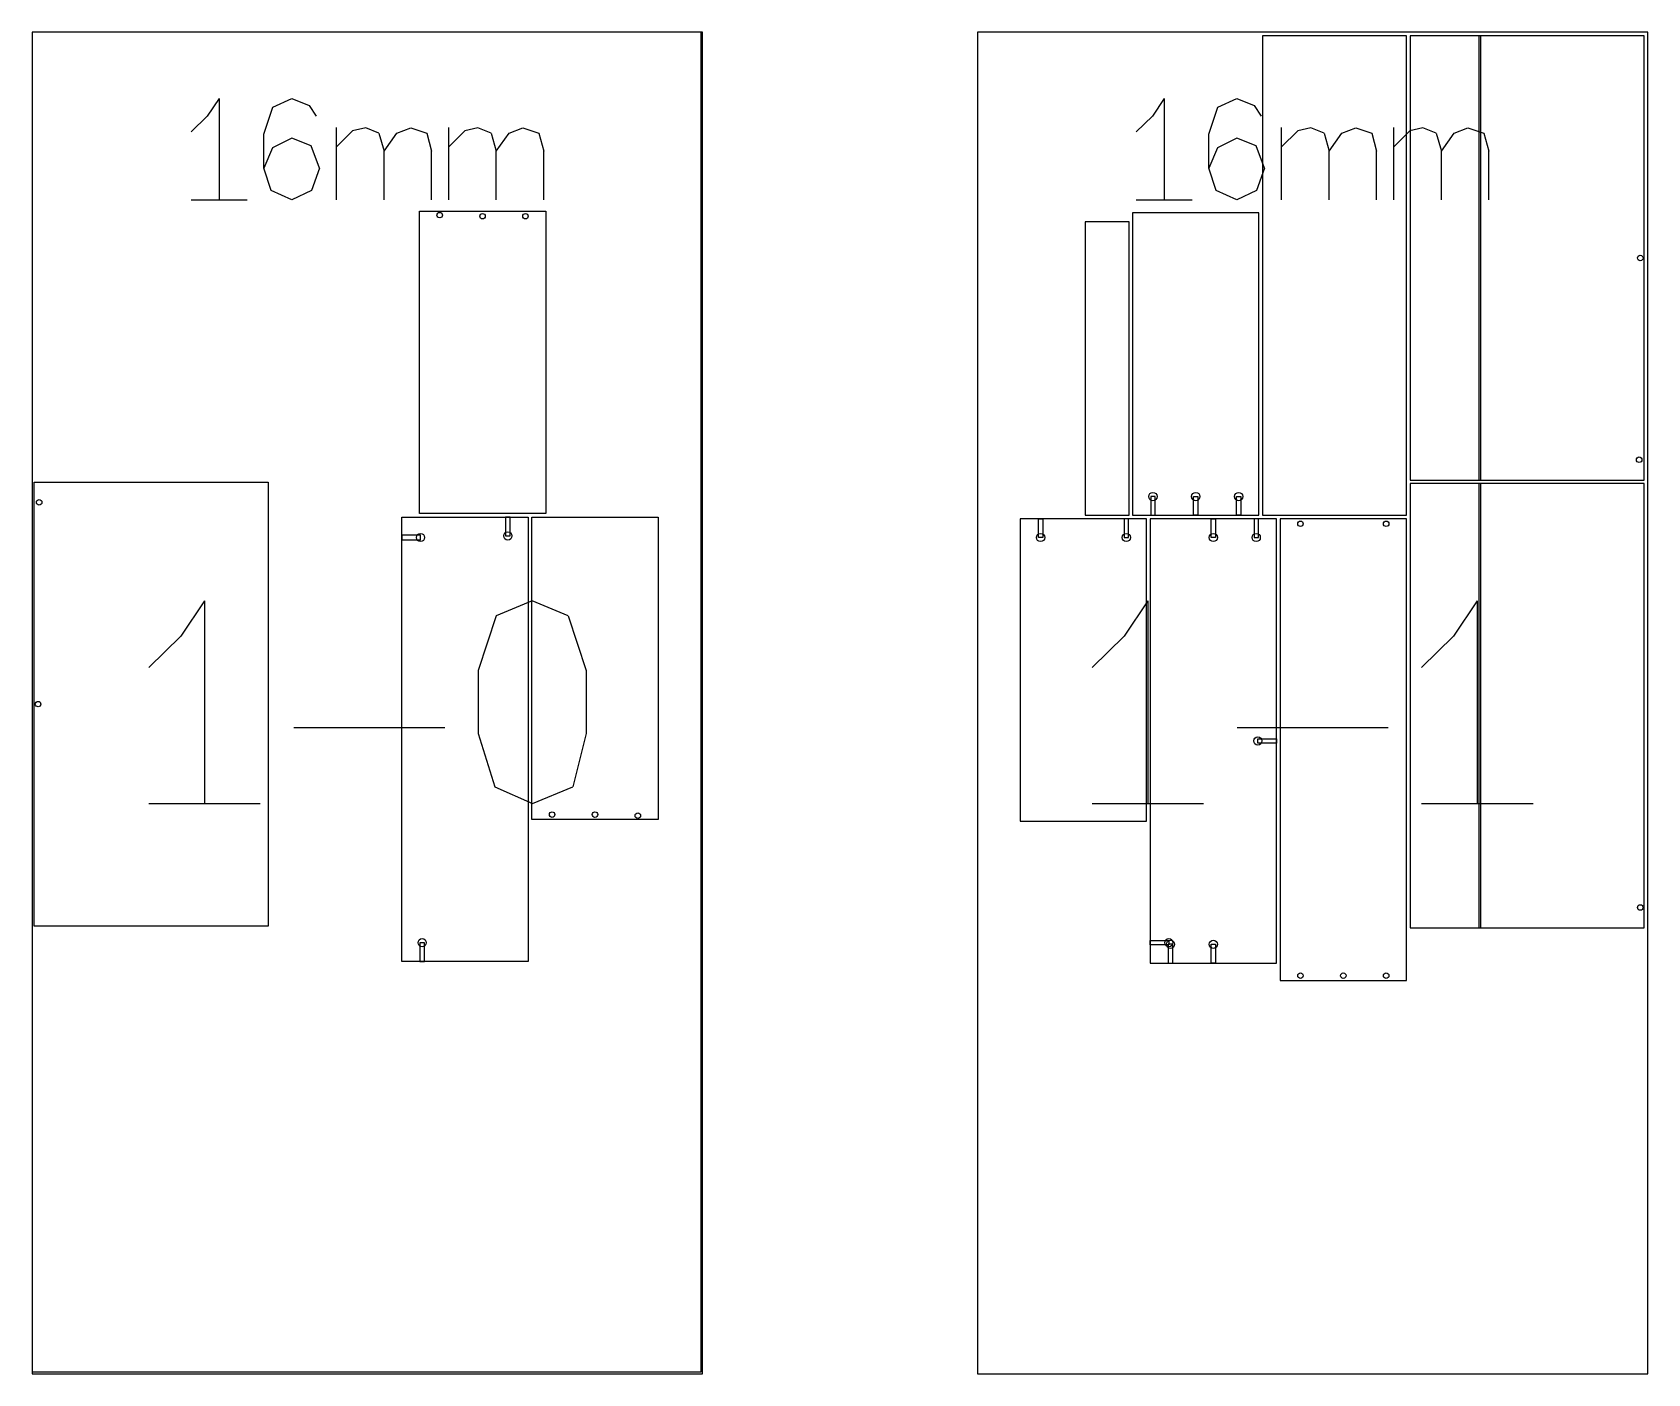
# Model space of a CAD drawing. Extents: x 0 to 2940, y 0 to 2440.
import ezdxf

# ---------------------------------------------------------------- set-up
doc = ezdxf.new("R2010")
doc.units = 0
doc.header["$MEASUREMENT"] = 0
for name, color, linetype in [('_ABF_CUTTING_LINES', 54, 'Continuous'), ('_ABF_MARK_SQUARE', 170, 'Continuous'), ('_ABF_PART_BORDER', 213, 'Continuous'), ('_ABF_SHEET_BORDER', 30, 'Continuous'), ('_ABF_SHEET_ID', 100, 'Continuous'), ('_ABF_SHEET_MATERIAL', 1, 'Continuous'), ('ABF_D10', 190, 'Continuous'), ('ABF_D15', 190, 'Continuous'), ('ABF_DSIDE_8', 190, 'Continuous'), ('ABF_GROOVE', 1, 'Continuous'), ('ABF_GROOVE9', 6, 'Continuous')]:
    doc.layers.add(name, color=color, linetype=linetype)

msp = doc.modelspace()

# ---------------------------------------------------------------- linework, layer by layer
at = {"layer": '_ABF_CUTTING_LINES'}
for points in [[(2239, 2433.5), (2239, 1561.5), (2501, 1561.5), (2501, 2433.5), (2239, 2433.5)], [(2933.5, 1625.5), (2933.5, 2433.5), (2507.5, 2433.5), (2507.5, 1625.5), (2933.5, 1625.5)], [(1996, 2095.5), (1916, 2095.5), (1916, 1561.5), (1996, 1561.5), (1996, 2095.5)], [(2002.5, 1561.5), (2232.5, 1561.5), (2232.5, 2111.5), (2002.5, 2111.5), (2002.5, 1561.5)], [(2933.5, 811), (2933.5, 1619), (2507.5, 1619), (2507.5, 811), (2933.5, 811)], [(2028, 1555), (1798, 1555), (1798, 1005), (2028, 1005), (2028, 1555)], [(2264.5, 1555), (2034.5, 1555), (2034.5, 747), (2264.5, 747), (2264.5, 1555)], [(2501, 1555), (2271, 1555), (2271, 715), (2501, 715), (2501, 1555)]]:
    msp.add_lwpolyline(points, close=True, dxfattribs=at)
at = {"layer": '_ABF_MARK_SQUARE'}
msp.add_lwpolyline([(1217, 2440), (1217, 3), (0, 3)], dxfattribs=at)
at = {"layer": '_ABF_PART_BORDER'}
for points in [[(934.5, 1564.5), (704.5, 1564.5), (704.5, 2114.5), (934.5, 2114.5), (934.5, 1564.5)], [(3.5, 814), (3.5, 1622), (429.5, 1622), (429.5, 814), (3.5, 814)], [(672.5, 1558), (902.5, 1558), (902.5, 750), (672.5, 750), (672.5, 1558)], [(909, 1558), (1139, 1558), (1139, 1008), (909, 1008), (909, 1558)]]:
    msp.add_lwpolyline(points, close=True, dxfattribs=at)
at = {"layer": '_ABF_SHEET_BORDER'}
for points in [[(0, 0), (1220, 0), (1220, 2440), (0, 2440), (0, 0)], [(1720, 0), (2940, 0), (2940, 2440), (1720, 2440), (1720, 0)]]:
    msp.add_lwpolyline(points, close=True, dxfattribs=at)
at = {"layer": '_ABF_SHEET_ID'}
for points in [[(313.3, 1406), (270.4, 1341.4)], [(313.3, 1406), (313.3, 1037.1)], [(910, 1406), (844.3, 1378.3)], [(975.4, 1378.3), (910, 1406)], [(2030, 1406), (1987.1, 1341.4)], [(2030, 1406), (2030, 1037.1)], [(2629.7, 1406), (2586.8, 1341.4)], [(2629.7, 1406), (2629.7, 1037.1)], [(844.3, 1378.3), (811.7, 1279.4)], [(975.4, 1378.3), (1008, 1279.4)], [(270.4, 1341.4), (212, 1284.7)], [(1987.1, 1341.4), (1928.7, 1284.7)], [(2586.8, 1341.4), (2528.4, 1284.7)], [(811.7, 1279.4), (811.7, 1164.4)], [(1008, 1279.4), (1008, 1164.4)], [(475.9, 1175.4), (750.7, 1175.4)], [(811.7, 1164.4), (841.5, 1067.3)], [(1008, 1164.4), (983.6, 1067.5)], [(2192.6, 1175.4), (2467.4, 1175.4)], [(841.5, 1067.3), (910.6, 1037.1)], [(910.6, 1037.1), (983.6, 1067.5)], [(212, 1037.1), (313.3, 1037.1)], [(313.3, 1037.1), (414.9, 1037.1)], [(1928.7, 1037.1), (2030, 1037.1)], [(2030, 1037.1), (2131.6, 1037.1)], [(2528.4, 1037.1), (2629.7, 1037.1)], [(2629.7, 1037.1), (2731.3, 1037.1)]]:
    msp.add_lwpolyline(points, dxfattribs=at)
at = {"layer": '_ABF_SHEET_MATERIAL'}
for points in [[(340, 2319.6), (318.5, 2287.2)], [(340, 2319.6), (340, 2135.1)], [(421.2, 2254.8), (437.7, 2303.7)], [(437.7, 2303.7), (472.4, 2319.5)], [(472.4, 2319.5), (503.9, 2307.1)], [(503.9, 2307.1), (516.6, 2287.3)], [(2060, 2319.6), (2038.5, 2287.2)], [(2060, 2319.6), (2060, 2135.1)], [(2141.2, 2254.8), (2157.7, 2303.7)], [(2157.7, 2303.7), (2192.4, 2319.5)], [(2192.4, 2319.5), (2223.9, 2307.1)], [(2223.9, 2307.1), (2236.6, 2287.3)], [(318.5, 2287.2), (289.3, 2258.9)], [(553.2, 2266.6), (553.2, 2230.9)], [(606.9, 2266.2), (583, 2260.7)], [(630.9, 2256.5), (606.9, 2266.2)], [(663.6, 2256.8), (688.8, 2266.2)], [(688.8, 2266.2), (718, 2256.5)], [(757.2, 2266.6), (757.2, 2230.9)], [(810.9, 2266.2), (787, 2260.7)], [(834.9, 2256.5), (810.9, 2266.2)], [(867.6, 2256.8), (892.8, 2266.2)], [(892.8, 2266.2), (921.9, 2256.5)], [(2038.5, 2287.2), (2009.3, 2258.9)], [(2273.2, 2266.6), (2273.2, 2230.9)], [(2326.9, 2266.2), (2303, 2260.7)], [(2350.9, 2256.5), (2326.9, 2266.2)], [(2383.6, 2256.8), (2408.8, 2266.2)], [(2408.8, 2266.2), (2438, 2256.5)], [(2477.2, 2266.6), (2477.2, 2230.9)], [(2530.9, 2266.2), (2507, 2260.7)], [(2554.9, 2256.5), (2530.9, 2266.2)], [(2587.6, 2256.8), (2612.8, 2266.2)], [(2612.8, 2266.2), (2641.9, 2256.5)], [(421.2, 2192.9), (421.2, 2254.8)], [(472.4, 2247.7), (437.1, 2229.6)], [(507.6, 2233.6), (472.4, 2247.7)], [(553.2, 2230.9), (583, 2260.7)], [(630.9, 2256.5), (640.5, 2224.1)], [(640.5, 2224.1), (663.6, 2256.8)], [(718, 2256.5), (726.7, 2224.1)], [(757.2, 2230.9), (787, 2260.7)], [(834.9, 2256.5), (844.5, 2224.1)], [(844.5, 2224.1), (867.6, 2256.8)], [(921.9, 2256.5), (930.7, 2224.1)], [(2141.2, 2192.9), (2141.2, 2254.8)], [(2192.4, 2247.7), (2157.1, 2229.6)], [(2227.6, 2233.6), (2192.4, 2247.7)], [(2273.2, 2230.9), (2303, 2260.7)], [(2350.9, 2256.5), (2360.5, 2224.1)], [(2360.5, 2224.1), (2383.6, 2256.8)], [(2438, 2256.5), (2446.7, 2224.1)], [(2477.2, 2230.9), (2507, 2260.7)], [(2554.9, 2256.5), (2564.5, 2224.1)], [(2564.5, 2224.1), (2587.6, 2256.8)], [(2641.9, 2256.5), (2650.7, 2224.1)], [(437.1, 2229.6), (421.2, 2192.9)], [(522.7, 2192.9), (507.6, 2233.6)], [(553.2, 2230.9), (553.2, 2135.1)], [(640.5, 2135.1), (640.5, 2224.1)], [(726.7, 2135.1), (726.7, 2224.1)], [(757.2, 2230.9), (757.2, 2135.1)], [(844.5, 2135.1), (844.5, 2224.1)], [(930.7, 2135.1), (930.7, 2224.1)], [(2157.1, 2229.6), (2141.2, 2192.9)], [(2242.7, 2192.9), (2227.6, 2233.6)], [(2273.2, 2230.9), (2273.2, 2135.1)], [(2360.5, 2135.1), (2360.5, 2224.1)], [(2446.7, 2135.1), (2446.7, 2224.1)], [(2477.2, 2230.9), (2477.2, 2135.1)], [(2564.5, 2135.1), (2564.5, 2224.1)], [(2650.7, 2135.1), (2650.7, 2224.1)], [(434.7, 2152), (421.2, 2192.9)], [(522.7, 2192.9), (508, 2152)], [(2154.7, 2152), (2141.2, 2192.9)], [(2242.7, 2192.9), (2228, 2152)], [(472.4, 2135.1), (434.7, 2152)], [(508, 2152), (472.4, 2135.1)], [(2192.4, 2135.1), (2154.7, 2152)], [(2228, 2152), (2192.4, 2135.1)], [(289.3, 2135.1), (340, 2135.1)], [(340, 2135.1), (390.8, 2135.1)], [(2009.3, 2135.1), (2060, 2135.1)], [(2060, 2135.1), (2110.8, 2135.1)]]:
    msp.add_lwpolyline(points, dxfattribs=at)
at = {"layer": 'ABF_D10'}
for centre in [(741.5, 2107.5), (819.5, 2105.5), (897.5, 2105.5), (2926.5, 2029.5), (2924.5, 1662.5), (12.5, 1585), (2308, 1546), (2464, 1546), (10.5, 1218), (946, 1017), (1024, 1017), (1102, 1015), (2926.5, 848), (2308, 724), (2386, 724), (2464, 724)]:
    msp.add_circle(centre, 5, dxfattribs=at)
at = {"layer": 'ABF_D15'}
for centre in [(2039.5, 1595.5), (2117.5, 1595.5), (2195.5, 1595.5), (865.5, 1524), (706.5, 1521), (1835, 1521), (1991, 1521), (2149.5, 1521), (2227.5, 1521), (2230.5, 1151), (709.5, 784), (2068.5, 784), (2071.5, 781), (2149.5, 781)]:
    msp.add_circle(centre, 7.5, dxfattribs=at)
at = {"layer": 'ABF_DSIDE_8'}
for points in [[(2043.5, 1561.5), (2043.5, 1595.5), (2035.5, 1595.5), (2035.5, 1561.5), (2043.5, 1561.5)], [(2113.5, 1561.5), (2113.5, 1595.5), (2121.5, 1595.5), (2121.5, 1561.5), (2113.5, 1561.5)], [(2191.5, 1561.5), (2191.5, 1595.5), (2199.5, 1595.5), (2199.5, 1561.5), (2191.5, 1561.5)], [(861.5, 1558), (861.5, 1524), (869.5, 1524), (869.5, 1558), (861.5, 1558)], [(1839, 1555), (1839, 1521), (1831, 1521), (1831, 1555), (1839, 1555)], [(1987, 1555), (1987, 1521), (1995, 1521), (1995, 1555), (1987, 1555)], [(2153.5, 1555), (2153.5, 1521), (2145.5, 1521), (2145.5, 1555), (2153.5, 1555)], [(2223.5, 1555), (2223.5, 1521), (2231.5, 1521), (2231.5, 1555), (2223.5, 1555)], [(672.5, 1517), (706.5, 1517), (706.5, 1525), (672.5, 1525), (672.5, 1517)], [(2264.5, 1147), (2230.5, 1147), (2230.5, 1155), (2264.5, 1155), (2264.5, 1147)], [(713.5, 750), (713.5, 784), (705.5, 784), (705.5, 750), (713.5, 750)], [(2034.5, 788), (2068.5, 788), (2068.5, 780), (2034.5, 780), (2034.5, 788)], [(2075.5, 747), (2075.5, 781), (2067.5, 781), (2067.5, 747), (2075.5, 747)], [(2145.5, 747), (2145.5, 781), (2153.5, 781), (2153.5, 747), (2145.5, 747)]]:
    msp.add_lwpolyline(points, close=True, dxfattribs=at)
at = {"layer": 'ABF_GROOVE'}
msp.add_lwpolyline([(2632.5, 1619), (2632.5, 811), (2636.5, 811), (2636.5, 1619)], close=True, dxfattribs=at)
at = {"layer": 'ABF_GROOVE9'}
msp.add_lwpolyline([(2636.5, 2433.5), (2632.5, 2433.5), (2632.5, 1625.5), (2636.5, 1625.5)], close=True, dxfattribs=at)

doc.saveas('drawing.dxf')
